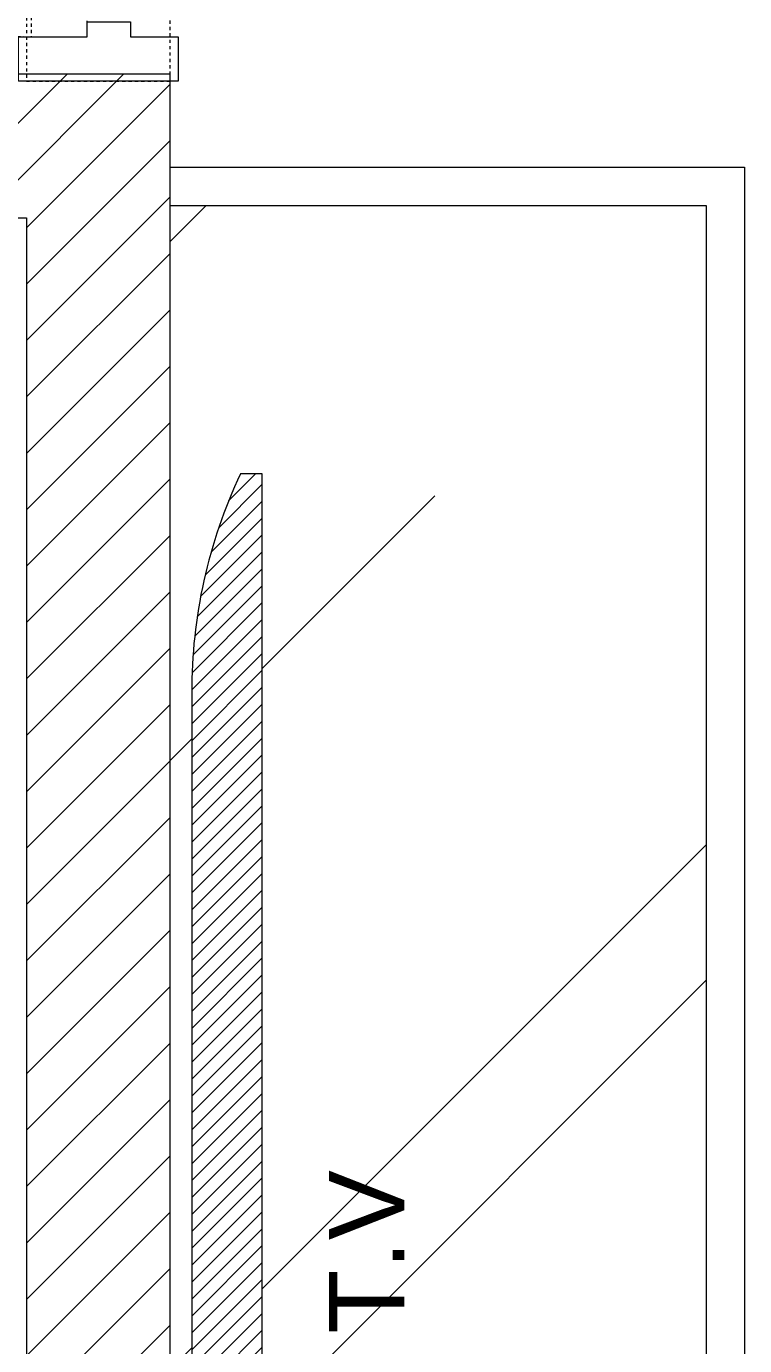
# Model space of a CAD drawing. Header units: inches. Extents: x 0 to 2865, y 0 to 4378.
# Drawn here: x 1348.3 to 1370.8, y 3680.37 to 3721.72 of the extents above; entities that cross this region are included whole.
import ezdxf

# ---------------------------------------------------------------- set-up
doc = ezdxf.new("R2010")
doc.units = ezdxf.units.IN
doc.linetypes.add('HIDDEN', pattern=[0.375, 0.25, -0.125])
doc.layers.add('A-WALL', color=113, linetype='Continuous', lineweight=9)
doc.layers.add('I-DOOR', color=6, linetype='Continuous', lineweight=20)
for name, color, linetype in [('A-WALL-EXTR', 2, 'Continuous'), ('I-FURN', 8, 'Continuous'), ('TTEXT', 7, 'Continuous')]:
    doc.layers.add(name, color=color, linetype=linetype)
doc.styles.add('A-ARCH-B01FL$0$Annotative', font='arial.ttf')

# ---------------------------------------------------------------- blocks, each defined once
blk = doc.blocks.new('EFGTH')
at = {"layer": 'A-WALL-EXTR', "color": 8, "linetype": 'HIDDEN', "lineweight": 5, "ltscale": 0.1, "transparency": 33554636}
for points in [[(-31.186, 2.245), (-31.186, 3.024, -0.414214), (-30.666, 3.543), (-26.923, 3.543), (-26.923, 4.359), (-30.666, 4.359, 0.414214), (-32.002, 3.024), (-32.002, 2.245)], [(-31.186, 0.199), (-31.186, -0.58, 0.414214), (-30.666, -1.099), (-26.923, -1.099), (-26.923, -1.915), (-30.666, -1.915, -0.414214), (-32.002, -0.58), (-32.002, 0.199)]]:
    blk.add_lwpolyline(points, format="xyb", dxfattribs=at)
for points in [[(-1.392, 2.097), (-34.608, 2.097), (-34.608, 0.347), (-1.392, 0.347)], [(-30.349, 2.097), (-32.838, 2.097), (-32.838, 2.245), (-30.349, 2.245)], [(-30.349, 0.347), (-32.838, 0.347), (-32.838, 0.199), (-30.349, 0.199)]]:
    blk.add_lwpolyline(points, close=True, dxfattribs=at)
blk.add_arc((-1.308, 2.063), 33.3, 93.1573, 179.9423, dxfattribs=at)
at = {"layer": 'I-DOOR', "color": 6, "lineweight": 5, "transparency": 33554636}
for points in [[(-1.392, 2.097), (-1.392, 35.313), (-3.142, 35.313), (-3.142, 2.097)], [(-3.142, 31.054), (-3.142, 33.543), (-3.29, 33.543), (-3.29, 31.054)], [(-1.392, 31.054), (-1.392, 33.543), (-1.243, 33.543), (-1.243, 31.054)], [(-34.608, 0.347), (-34.142, 0.347), (-34.142, -1.007), (-34.608, -1.007), (-34.608, -2.5), (-36, -2.5), (-36, 2.5), (-34.608, 2.5)], [(-1.392, 0.347), (-1.858, 0.347), (-1.858, -1.007), (-1.392, -1.007), (-1.392, -2.5), (0, -2.5), (0, 2.5), (-1.392, 2.5)]]:
    blk.add_lwpolyline(points, close=True, dxfattribs=at)
for points in [[(-3.29, 31.891), (-4.069, 31.891, 0.414214), (-4.588, 31.372), (-4.588, 27.628), (-5.404, 27.628), (-5.404, 31.372, -0.414214), (-4.069, 32.707), (-3.29, 32.707)], [(-1.243, 31.891), (-0.465, 31.891, -0.414214), (0.055, 31.372), (0.055, 27.628), (0.87, 27.628), (0.87, 31.372, 0.414214), (-0.465, 32.707), (-1.243, 32.707)]]:
    blk.add_lwpolyline(points, format="xyb", dxfattribs=at)

msp = doc.modelspace()

# ---------------------------------------------------------------- hatches: boundary and pattern name
at = {"layer": 'A-WALL', "lineweight": 5, "transparency": 33554636}
h = msp.add_hatch(dxfattribs=at)
h.set_pattern_fill('ANSI31', color=8, scale=10, angle=180)
h.set_pattern_definition([(225, (-17560.1397, 469.383), (0.88388348, -0.88388348), [])])
h.paths.add_polyline_path([(1352.799, 3720.215), (1321.299, 3720.215), (1321.299, 3715.715), (1348.299, 3715.715), (1348.299, 3622.715), (1352.799, 3622.715)])
at = {"layer": 'I-FURN', "lineweight": 5, "transparency": 33554636}
h = msp.add_hatch(dxfattribs=at)
h.set_pattern_fill('AR-RROOF', color=8, scale=25, angle=45, style=0)
h.set_pattern_definition([(45, (-1254.548, 3264.302), (21.2132, 56.56854), [375, -50, 125, -25]), (45, (-1239.876, 3296.652), (-41.18897, 5.83363), [75, -8.25, 150, -18.75]), (45, (-1260.736, 3288.166), (80.07984, 103.76792), [200, -35, 100, -25])])
h.paths.add_polyline_path([(1369.599, 3652.813), (1352.799, 3652.813), (1352.799, 3716.102), (1369.599, 3716.102)])
h.paths.add_polyline_path([(1355.685, 3707.692), (1355.004, 3707.692, 0.111729), (1353.48, 3700.825), (1353.48, 3668.089, 0.109583), (1355.004, 3661.222), (1355.685, 3661.222)], flags=16)
h.paths.add_polyline_path([(1361.424, 3686.437), (1361.424, 3680.126), (1356.559, 3680.126), (1356.559, 3686.437)], flags=24)
at = {"layer": 'I-FURN', "lineweight": 5, "ltscale": 100, "transparency": 33554636}
h = msp.add_hatch(dxfattribs=at)
h.set_pattern_fill('ANSI31', color=8, scale=3, angle=720)
h.set_pattern_definition([(45, (6320.48407, -28235.0941), (-0.265165043, 0.265165043), [])])
edge = h.paths.add_edge_path()
edge.add_line((1355.004, 3661.222), (1355.685, 3661.222))
edge.add_line((1355.685, 3661.222), (1355.685, 3707.692))
edge.add_line((1355.685, 3707.692), (1355.004, 3707.692))
edge.add_arc((1369.416, 3700.893), 15.936, 154.7423, 180.243)
edge.add_line((1353.48, 3700.825), (1353.48, 3668.089))
edge.add_arc((1369.72, 3668.089), 16.24, 180, 205.0147)

# ---------------------------------------------------------------- linework, layer by layer
at = {"layer": 'A-WALL', "color": 8, "lineweight": 5, "transparency": 33554636}
msp.add_lwpolyline([(1352.799, 3720.215), (1321.299, 3720.215), (1321.299, 3715.715), (1348.299, 3715.715), (1348.299, 3622.715), (1352.799, 3622.715)], close=True, dxfattribs=at)
at = {"layer": 'A-WALL-EXTR', "color": 8, "linetype": 'HIDDEN', "lineweight": 5, "ltscale": 0.1, "transparency": 33554636}
msp.add_lwpolyline([(1348.299, 3720), (1352.799, 3720), (1352.799, 3756), (1348.299, 3756)], close=True, dxfattribs=at)
at = {"layer": 'I-FURN', "color": 8, "lineweight": 5, "transparency": 33554636}
for points in [[(1352.799, 3717.302), (1370.799, 3717.302), (1370.799, 3651.613), (1352.799, 3651.613)], [(1352.799, 3716.102), (1369.599, 3716.102), (1369.599, 3652.813), (1352.799, 3652.813)]]:
    msp.add_lwpolyline(points, close=True, dxfattribs=at)
msp.add_lwpolyline([(1355.004, 3661.222), (1355.685, 3661.222), (1355.685, 3707.692), (1355.004, 3707.692, 0.111729), (1353.48, 3700.825), (1353.48, 3668.089, 0.109583), (1355.004, 3661.222, 0.636889)], format="xyb", dxfattribs=at)

# ---------------------------------------------------------------- block references
at = {"layer": 'I-DOOR', "color": 8, "lineweight": 5, "transparency": 33554636, "rotation": 90.00000000504893}
msp.add_blockref('EFGTH', (1350.549, 3756), dxfattribs=at)

# ---------------------------------------------------------------- texts
at = {"layer": 'TTEXT', "color": 8, "lineweight": 5, "ltscale": 0.001, "transparency": 33554636, "insert": (1358.955, 3680.742, 0), "char_height": 2.36095, "attachment_point": 4, "rotation": 90, "style": 'A-ARCH-B01FL$0$Annotative'}
msp.add_mtext('{\\fArial|b0|i0|c0|p34;T.V}', dxfattribs=at)

doc.saveas('drawing.dxf')
